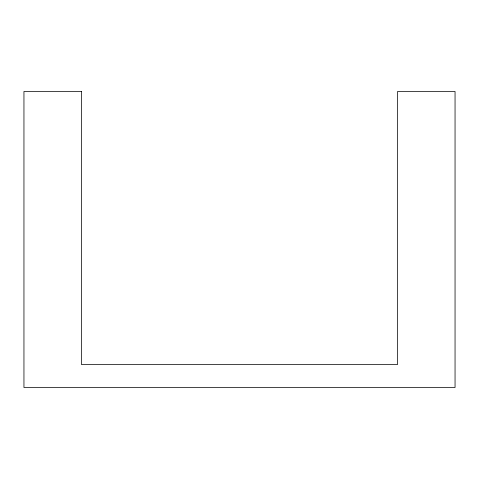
<?xml version="1.0" encoding="UTF-8"?>
<svg xmlns="http://www.w3.org/2000/svg" width="479" height="479" viewBox="0 0 479 479"><rect width="100%" height="100%" fill="white"/><g stroke="black" fill="none" stroke-linecap="round" stroke-linejoin="round"><path stroke-width="0.72" d="M81.43 91.489L23.95 91.489L23.95 387.511L455.05 387.511L455.05 91.489L397.57 91.489L397.57 364.519L81.43 364.519L81.43 91.489"/></g></svg>
